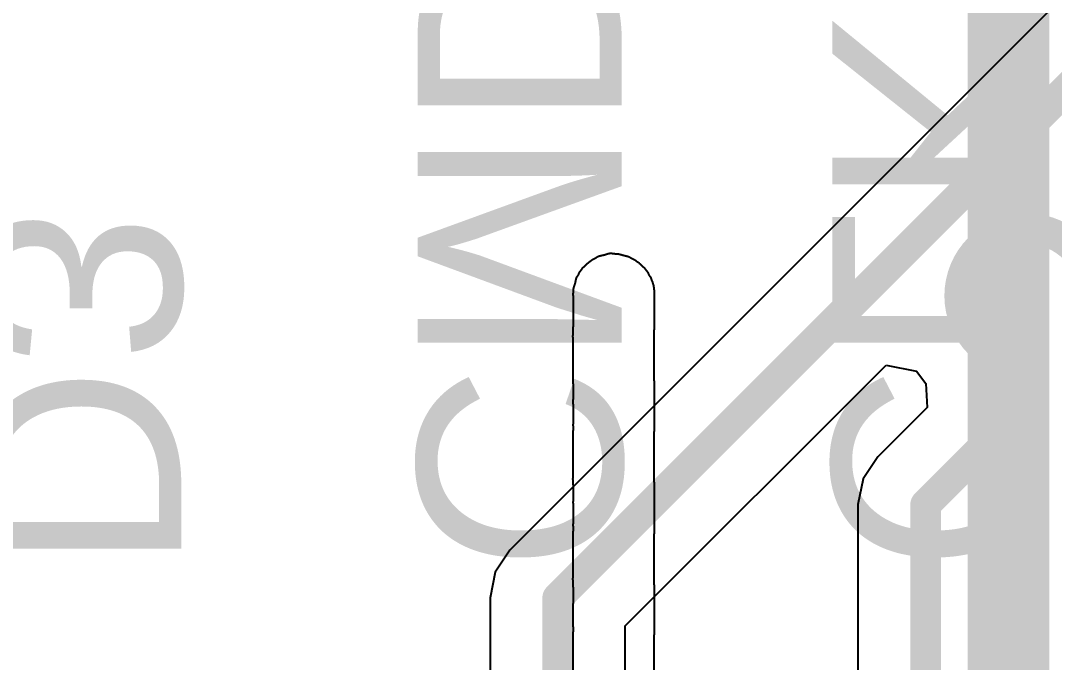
# Model space of a CAD drawing. Header units: millimetres. Extents: x 9.6 to 105, y 7.6 to 66.9.
# Drawn here: x 47.46 to 52.52, y 24.96 to 28.1 of the extents above; entities that cross this region are included whole.
import ezdxf

# ---------------------------------------------------------------- set-up
doc = ezdxf.new("R2010")
doc.units = ezdxf.units.MM
for name, color, linetype in [('BottomLayer', 5, 'Continuous'), ('BottomOverlay', 54, 'Continuous'), ('TopLayer', 1, 'Continuous'), ('TopOverlay', 2, 'Continuous')]:
    doc.layers.add(name, color=color, linetype=linetype)
doc.styles.add('Arial', font='arial.ttf', dxfattribs={"height": 0.2})

msp = doc.modelspace()

# ---------------------------------------------------------------- linework, layer by layer
at = {"layer": 'BottomLayer'}
for p, q in [((55.8166, 31.4694), (49.8545, 25.5073)), ((50.4202, 25.1357), (51.6981, 26.4137)), ((51.6981, 26.4137), (51.8476, 26.3836)), ((51.8476, 26.3836), (51.8932, 26.3242)), ((51.8932, 26.3242), (51.8992, 26.2058)), ((51.8992, 26.2058), (51.6579, 25.9645)), ((51.6579, 25.9645), (51.5861, 25.857)), ((51.5861, 25.857), (51.5608, 25.7302)), ((51.5608, 25.7302), (51.5608, 24.0727)), ((49.8545, 25.5073), (49.7827, 25.3998)), ((49.7827, 25.3998), (49.7574, 25.273)), ((49.7574, 25.273), (49.7574, 24.0727)), ((50.4202, 24.0727), (50.4202, 25.1357))]:
    msp.add_line(p, q, dxfattribs=at)
at = {"layer": 'BottomLayer', "const_width": 0.15}
for points in [[(50.0888, 25.273), (56.2864, 31.4706)], [(52.1555, 26.5209), (52.1865, 26.4898)], [(52.1335, 25.9715), (52.1865, 26.0245)], [(51.8922, 25.7302), (52.1335, 25.9715)], [(51.8922, 23.3895), (51.8922, 25.7302)], [(50.0888, 23.3895), (50.0888, 25.273)]]:
    msp.add_lwpolyline(points, dxfattribs=at)
for points in [[(52.1555, 26.9861, -0.414214), (52.6208, 26.9861)], [(52.1555, 26.5209, -0.41421), (52.1555, 26.9861)], [(52.1865, 26.4898, -0.41421), (52.1865, 26.0245)]]:
    msp.add_lwpolyline(points, format="xyb", dxfattribs=at)
at = {"layer": 'BottomLayer', "const_width": 0.075}
for points in [[(52.118, 26.9861, 1), (52.193, 26.9861, 1)], [(52.118, 26.9861, 1), (52.193, 26.9861, 1)], [(52.118, 26.5209, 1), (52.193, 26.5209, 1)], [(52.118, 26.5209, 1), (52.193, 26.5209, 1)], [(52.149, 26.4898, 1), (52.224, 26.4898, 1)], [(52.149, 26.4898, 1), (52.224, 26.4898, 1)], [(52.149, 26.0245, 1), (52.224, 26.0245, 1)], [(52.149, 26.0245, 1), (52.224, 26.0245, 1)], [(52.096, 25.9715, 1), (52.171, 25.9715, 1)], [(52.096, 25.9715, 1), (52.171, 25.9715, 1)], [(51.8547, 25.7302, 1), (51.9297, 25.7302, 1)], [(51.8547, 25.7302, 1), (51.9297, 25.7302, 1)], [(50.0513, 25.273, 1), (50.1263, 25.273, 1)], [(50.0513, 25.273, 1), (50.1263, 25.273, 1)]]:
    msp.add_lwpolyline(points, format="xyb", close=True, dxfattribs=at)
at = {"layer": 'TopLayer', "const_width": 0.4}
msp.add_lwpolyline([(52.2985, 21.9456), (52.2985, 31.525)], dxfattribs=at)
at = {"layer": 'TopOverlay'}
for p, q in [((50.3134, 26.952), (50.3134, 26.9536)), ((50.3134, 26.9536), (50.315, 26.9536)), ((50.315, 26.9536), (50.3166, 26.9536)), ((50.3166, 26.9536), (50.3182, 26.9536)), ((50.3182, 26.9536), (50.3198, 26.9536)), ((50.3198, 26.9536), (50.3198, 26.9552)), ((50.3198, 26.9552), (50.3214, 26.9552)), ((50.3214, 26.9552), (50.323, 26.9552)), ((50.323, 26.9552), (50.3246, 26.9552)), ((50.3246, 26.9552), (50.3246, 26.9568)), ((50.3246, 26.9568), (50.3262, 26.9568)), ((50.3262, 26.9568), (50.3278, 26.9568)), ((50.3278, 26.9568), (50.3294, 26.9568)), ((50.3294, 26.9568), (50.3294, 26.9584)), ((50.3294, 26.9584), (50.331, 26.9584)), ((50.331, 26.9584), (50.3326, 26.9584)), ((50.3326, 26.9584), (50.3342, 26.9584)), ((50.3342, 26.9584), (50.3342, 26.96)), ((50.3342, 26.96), (50.3358, 26.96)), ((50.3358, 26.96), (50.3374, 26.96)), ((50.3374, 26.96), (50.3389, 26.96)), ((50.3389, 26.96), (50.3405, 26.96)), ((50.3405, 26.96), (50.3421, 26.96)), ((50.3421, 26.96), (50.3421, 26.9616)), ((50.3421, 26.9616), (50.3437, 26.9616)), ((50.3437, 26.9616), (50.3453, 26.9616)), ((50.3453, 26.9616), (50.3469, 26.9616)), ((50.3469, 26.9616), (50.3485, 26.9616)), ((50.3485, 26.9616), (50.3501, 26.9616)), ((50.3501, 26.9616), (50.3517, 26.9616)), ((50.3517, 26.9616), (50.3533, 26.9616)), ((50.3533, 26.9616), (50.3549, 26.9616)), ((50.3549, 26.9616), (50.3565, 26.9616)), ((50.3565, 26.9616), (50.3565, 26.96)), ((50.3565, 26.96), (50.3581, 26.96)), ((50.3581, 26.96), (50.3597, 26.96)), ((50.3597, 26.96), (50.3613, 26.96)), ((50.3613, 26.96), (50.3629, 26.96)), ((50.3629, 26.96), (50.3645, 26.96)), ((50.3645, 26.96), (50.3661, 26.96)), ((50.3661, 26.96), (50.3677, 26.96)), ((50.3677, 26.96), (50.3693, 26.96)), ((50.3693, 26.96), (50.3693, 26.9584)), ((50.3693, 26.9584), (50.3709, 26.9584)), ((50.3709, 26.9584), (50.3725, 26.9584)), ((50.3725, 26.9584), (50.3741, 26.9584)), ((50.3741, 26.9584), (50.3757, 26.9584)), ((50.3757, 26.9584), (50.3773, 26.9584)), ((50.3773, 26.9584), (50.3788, 26.9584)), ((50.3788, 26.9584), (50.3804, 26.9584)), ((50.3804, 26.9584), (50.382, 26.9584)), ((50.382, 26.9584), (50.3836, 26.9584)), ((50.3836, 26.9584), (50.3852, 26.9584)), ((50.3852, 26.9584), (50.3868, 26.9584)), ((50.3868, 26.9584), (50.3884, 26.9584)), ((50.3884, 26.9584), (50.3884, 26.9568)), ((50.3884, 26.9568), (50.39, 26.9568)), ((50.39, 26.9568), (50.3916, 26.9568)), ((50.3916, 26.9568), (50.3932, 26.9568)), ((50.3932, 26.9568), (50.3948, 26.9568)), ((50.3948, 26.9568), (50.3948, 26.9552)), ((50.3948, 26.9552), (50.3964, 26.9552)), ((50.3964, 26.9552), (50.398, 26.9552)), ((50.398, 26.9552), (50.3996, 26.9552)), ((50.3996, 26.9552), (50.4012, 26.9552)), ((50.4012, 26.9552), (50.4012, 26.9536)), ((50.4012, 26.9536), (50.4028, 26.9536)), ((50.4028, 26.9536), (50.4044, 26.9536)), ((50.4044, 26.9536), (50.406, 26.9536)), ((50.406, 26.9536), (50.406, 26.952)), ((50.224, 26.9009), (50.224, 26.9025)), ((50.224, 26.9025), (50.2256, 26.9025)), ((50.2256, 26.9025), (50.2256, 26.9041)), ((50.2256, 26.9041), (50.2272, 26.9041)), ((50.2272, 26.9041), (50.2272, 26.9057)), ((50.2272, 26.9057), (50.2288, 26.9057)), ((50.2288, 26.9057), (50.2288, 26.9073)), ((50.2288, 26.9073), (50.2304, 26.9073)), ((50.2304, 26.9073), (50.2304, 26.9089)), ((50.2304, 26.9089), (50.232, 26.9089)), ((50.232, 26.9089), (50.232, 26.9105)), ((50.232, 26.9105), (50.2336, 26.9105)), ((50.2336, 26.9105), (50.2336, 26.9121)), ((50.2336, 26.9121), (50.2352, 26.9121)), ((50.2352, 26.9121), (50.2352, 26.9137)), ((50.2352, 26.9137), (50.2368, 26.9137)), ((50.2368, 26.9137), (50.2368, 26.9153)), ((50.2368, 26.9153), (50.2384, 26.9153)), ((50.2384, 26.9153), (50.24, 26.9153)), ((50.24, 26.9153), (50.24, 26.9169)), ((50.24, 26.9169), (50.2416, 26.9169)), ((50.2416, 26.9169), (50.2416, 26.9185)), ((50.2416, 26.9185), (50.2432, 26.9185)), ((50.2432, 26.9185), (50.2432, 26.9201)), ((50.2432, 26.9201), (50.2448, 26.9201)), ((50.2448, 26.9201), (50.2448, 26.9217)), ((50.2448, 26.9217), (50.2464, 26.9217)), ((50.2464, 26.9217), (50.248, 26.9217)), ((50.248, 26.9217), (50.248, 26.9233)), ((50.248, 26.9233), (50.2496, 26.9233)), ((50.2496, 26.9233), (50.2496, 26.9249)), ((50.2496, 26.9249), (50.2512, 26.9249)), ((50.2512, 26.9249), (50.2512, 26.9265)), ((50.2512, 26.9265), (50.2528, 26.9265)), ((50.2528, 26.9265), (50.2544, 26.9265)), ((50.2544, 26.9265), (50.2544, 26.9281)), ((50.2544, 26.9281), (50.256, 26.9281)), ((50.256, 26.9281), (50.256, 26.9297)), ((50.256, 26.9297), (50.2576, 26.9297)), ((50.2576, 26.9297), (50.2576, 26.9313)), ((50.2576, 26.9313), (50.2592, 26.9313)), ((50.2592, 26.9313), (50.2608, 26.9313)), ((50.2608, 26.9313), (50.2608, 26.9329)), ((50.2608, 26.9329), (50.2623, 26.9329)), ((50.2623, 26.9329), (50.2639, 26.9329)), ((50.2639, 26.9329), (50.2639, 26.9344)), ((50.2639, 26.9344), (50.2655, 26.9344)), ((50.2655, 26.9344), (50.2671, 26.9344)), ((50.2671, 26.9344), (50.2671, 26.936)), ((50.2671, 26.936), (50.2687, 26.936)), ((50.2687, 26.936), (50.2703, 26.936)), ((50.2703, 26.936), (50.2703, 26.9376)), ((50.2703, 26.9376), (50.2719, 26.9376)), ((50.2719, 26.9376), (50.2735, 26.9376)), ((50.2735, 26.9376), (50.2735, 26.9392)), ((50.2735, 26.9392), (50.2751, 26.9392)), ((50.2751, 26.9392), (50.2767, 26.9392)), ((50.2767, 26.9392), (50.2767, 26.9408)), ((50.2767, 26.9408), (50.2783, 26.9408)), ((50.2783, 26.9408), (50.2799, 26.9408)), ((50.2799, 26.9408), (50.2799, 26.9424)), ((50.2799, 26.9424), (50.2815, 26.9424)), ((50.2815, 26.9424), (50.2815, 26.944)), ((50.2815, 26.944), (50.2831, 26.944)), ((50.2831, 26.944), (50.2847, 26.944)), ((50.2847, 26.944), (50.2847, 26.9456)), ((50.2847, 26.9456), (50.2863, 26.9456)), ((50.2863, 26.9456), (50.2879, 26.9456)), ((50.2879, 26.9456), (50.2879, 26.9472)), ((50.2879, 26.9472), (50.2895, 26.9472)), ((50.2895, 26.9472), (50.2911, 26.9472)), ((50.2911, 26.9472), (50.2927, 26.9472)), ((50.2927, 26.9472), (50.2927, 26.9488)), ((50.2927, 26.9488), (50.2943, 26.9488)), ((50.2943, 26.9488), (50.2959, 26.9488)), ((50.2959, 26.9488), (50.2975, 26.9488)), ((50.2975, 26.9488), (50.2991, 26.9488)), ((50.2991, 26.9488), (50.2991, 26.9504)), ((50.2991, 26.9504), (50.3006, 26.9504)), ((50.3006, 26.9504), (50.3022, 26.9504)), ((50.3022, 26.9504), (50.3038, 26.9504)), ((50.3038, 26.9504), (50.3054, 26.9504)), ((50.3054, 26.9504), (50.3054, 26.952)), ((50.3054, 26.952), (50.307, 26.952)), ((50.307, 26.952), (50.3086, 26.952)), ((50.3086, 26.952), (50.3102, 26.952)), ((50.3102, 26.952), (50.3118, 26.952)), ((50.3118, 26.952), (50.3134, 26.952)), ((50.406, 26.952), (50.4076, 26.952)), ((50.4076, 26.952), (50.4092, 26.952)), ((50.4092, 26.952), (50.4108, 26.952)), ((50.4108, 26.952), (50.4124, 26.952)), ((50.4124, 26.952), (50.4124, 26.9504)), ((50.4124, 26.9504), (50.414, 26.9504)), ((50.414, 26.9504), (50.4156, 26.9504)), ((50.4156, 26.9504), (50.4171, 26.9504)), ((50.4171, 26.9504), (50.4187, 26.9504)), ((50.4187, 26.9504), (50.4203, 26.9504)), ((50.4203, 26.9504), (50.4203, 26.9488)), ((50.4203, 26.9488), (50.4219, 26.9488)), ((50.4219, 26.9488), (50.4235, 26.9488)), ((50.4235, 26.9488), (50.4251, 26.9488)), ((50.4251, 26.9488), (50.4267, 26.9488)), ((50.4267, 26.9488), (50.4267, 26.9472)), ((50.4267, 26.9472), (50.4283, 26.9472)), ((50.4283, 26.9472), (50.4299, 26.9472)), ((50.4299, 26.9472), (50.4315, 26.9472)), ((50.4315, 26.9472), (50.4331, 26.9472)), ((50.4331, 26.9472), (50.4331, 26.9456)), ((50.4331, 26.9456), (50.4347, 26.9456)), ((50.4347, 26.9456), (50.4363, 26.9456)), ((50.4363, 26.9456), (50.4379, 26.9456)), ((50.4379, 26.9456), (50.4379, 26.944)), ((50.4379, 26.944), (50.4395, 26.944)), ((50.4395, 26.944), (50.4411, 26.944)), ((50.4411, 26.944), (50.4411, 26.9424)), ((50.4411, 26.9424), (50.4427, 26.9424)), ((50.4427, 26.9424), (50.4443, 26.9424)), ((50.4443, 26.9424), (50.4443, 26.9408)), ((50.4443, 26.9408), (50.4459, 26.9408)), ((50.4459, 26.9408), (50.4459, 26.9392)), ((50.4459, 26.9392), (50.4475, 26.9392)), ((50.4475, 26.9392), (50.4491, 26.9392)), ((50.4491, 26.9392), (50.4491, 26.9376)), ((50.4491, 26.9376), (50.4507, 26.9376)), ((50.4507, 26.9376), (50.4523, 26.9376)), ((50.4523, 26.9376), (50.4523, 26.936)), ((50.4523, 26.936), (50.4539, 26.936)), ((50.4539, 26.936), (50.4554, 26.936)), ((50.4554, 26.936), (50.4554, 26.9344)), ((50.4554, 26.9344), (50.457, 26.9344)), ((50.457, 26.9344), (50.4586, 26.9344)), ((50.4586, 26.9344), (50.4586, 26.9329)), ((50.4586, 26.9329), (50.4602, 26.9329)), ((50.4602, 26.9329), (50.4618, 26.9329)), ((50.4618, 26.9329), (50.4618, 26.9313)), ((50.4618, 26.9313), (50.4634, 26.9313)), ((50.4634, 26.9313), (50.465, 26.9313)), ((50.465, 26.9313), (50.465, 26.9297)), ((50.465, 26.9297), (50.4666, 26.9297)), ((50.4666, 26.9297), (50.4682, 26.9297)), ((50.4682, 26.9297), (50.4682, 26.9281)), ((50.4682, 26.9281), (50.4698, 26.9281)), ((50.4698, 26.9281), (50.4698, 26.9265)), ((50.4698, 26.9265), (50.4714, 26.9265)), ((50.4714, 26.9265), (50.4714, 26.9249)), ((50.4714, 26.9249), (50.473, 26.9249)), ((50.473, 26.9249), (50.473, 26.9233)), ((50.473, 26.9233), (50.4746, 26.9233)), ((50.4746, 26.9233), (50.4762, 26.9233)), ((50.4762, 26.9233), (50.4762, 26.9217)), ((50.4762, 26.9217), (50.4778, 26.9217)), ((50.4778, 26.9217), (50.4778, 26.9201)), ((50.4778, 26.9201), (50.4794, 26.9201)), ((50.4794, 26.9201), (50.481, 26.9201)), ((50.481, 26.9201), (50.481, 26.9185)), ((50.481, 26.9185), (50.4826, 26.9185)), ((50.4826, 26.9185), (50.4842, 26.9185)), ((50.4842, 26.9185), (50.4842, 26.9169)), ((50.4842, 26.9169), (50.4858, 26.9169)), ((50.4858, 26.9169), (50.4858, 26.9153)), ((50.4858, 26.9153), (50.4874, 26.9153)), ((50.4874, 26.9153), (50.4874, 26.9137)), ((50.4874, 26.9137), (50.489, 26.9137)), ((50.489, 26.9137), (50.4906, 26.9137)), ((50.4906, 26.9137), (50.4906, 26.9121)), ((50.4906, 26.9121), (50.4922, 26.9121)), ((50.4922, 26.9121), (50.4922, 26.9105)), ((50.4922, 26.9105), (50.4937, 26.9105)), ((50.4937, 26.9105), (50.4937, 26.9089)), ((50.4937, 26.9089), (50.4953, 26.9089)), ((50.4953, 26.9089), (50.4953, 26.9073)), ((50.4953, 26.9073), (50.4969, 26.9073)), ((50.4969, 26.9073), (50.4969, 26.9057)), ((50.4969, 26.9057), (50.4985, 26.9057)), ((50.4985, 26.9057), (50.4985, 26.9041)), ((50.4985, 26.9041), (50.5001, 26.9041)), ((50.5001, 26.9041), (50.5001, 26.9025)), ((50.5001, 26.9025), (50.5017, 26.9025)), ((50.5017, 26.9025), (50.5017, 26.9009)), ((50.1873, 26.8499), (50.1873, 26.8531)), ((50.1873, 26.8531), (50.1889, 26.8531)), ((50.1889, 26.8531), (50.1889, 26.8547)), ((50.1889, 26.8547), (50.1905, 26.8547)), ((50.1905, 26.8547), (50.1905, 26.8578)), ((50.1905, 26.8578), (50.1921, 26.8578)), ((50.1921, 26.8578), (50.1921, 26.8626)), ((50.1921, 26.8626), (50.1937, 26.8626)), ((50.1937, 26.8626), (50.1937, 26.8658)), ((50.1937, 26.8658), (50.1953, 26.8658)), ((50.1953, 26.8658), (50.1953, 26.869)), ((50.1953, 26.869), (50.1969, 26.869)), ((50.1969, 26.869), (50.1969, 26.8722)), ((50.1969, 26.8722), (50.1985, 26.8722)), ((50.1985, 26.8722), (50.1985, 26.8738)), ((50.1985, 26.8738), (50.2001, 26.8738)), ((50.2001, 26.8738), (50.2001, 26.8754)), ((50.2001, 26.8754), (50.2017, 26.8754)), ((50.2017, 26.8754), (50.2017, 26.877)), ((50.2017, 26.877), (50.2033, 26.877)), ((50.2033, 26.877), (50.2033, 26.8802)), ((50.2033, 26.8802), (50.2049, 26.8802)), ((50.2049, 26.8802), (50.2049, 26.8818)), ((50.2049, 26.8818), (50.2065, 26.8818)), ((50.2065, 26.8818), (50.2065, 26.8834)), ((50.2065, 26.8834), (50.2081, 26.8834)), ((50.2081, 26.8834), (50.2081, 26.8866)), ((50.2081, 26.8866), (50.2097, 26.8866)), ((50.2097, 26.8866), (50.2097, 26.8882)), ((50.2097, 26.8882), (50.2113, 26.8882)), ((50.2113, 26.8882), (50.2113, 26.8898)), ((50.2113, 26.8898), (50.2129, 26.8898)), ((50.2129, 26.8898), (50.2129, 26.8914)), ((50.2129, 26.8914), (50.2145, 26.8914)), ((50.2145, 26.8914), (50.2145, 26.893)), ((50.2145, 26.893), (50.2161, 26.893)), ((50.2161, 26.893), (50.2161, 26.8946)), ((50.2161, 26.8946), (50.2177, 26.8946)), ((50.2177, 26.8946), (50.2177, 26.8961)), ((50.2177, 26.8961), (50.2193, 26.8961)), ((50.2193, 26.8961), (50.2193, 26.8977)), ((50.2193, 26.8977), (50.2209, 26.8977)), ((50.2209, 26.8977), (50.2209, 26.8993)), ((50.2209, 26.8993), (50.2224, 26.8993)), ((50.2224, 26.8993), (50.2224, 26.9009)), ((50.2224, 26.9009), (50.224, 26.9009)), ((50.5017, 26.9009), (50.5033, 26.9009)), ((50.5033, 26.9009), (50.5033, 26.8993)), ((50.5033, 26.8993), (50.5049, 26.8993)), ((50.5049, 26.8993), (50.5049, 26.8977)), ((50.5049, 26.8977), (50.5065, 26.8977)), ((50.5065, 26.8977), (50.5065, 26.8961)), ((50.5065, 26.8961), (50.5081, 26.8961)), ((50.5081, 26.8961), (50.5081, 26.8946)), ((50.5081, 26.8946), (50.5097, 26.8946)), ((50.5097, 26.8946), (50.5097, 26.893)), ((50.5097, 26.893), (50.5113, 26.893)), ((50.5113, 26.893), (50.5113, 26.8914)), ((50.5113, 26.8914), (50.5129, 26.8914)), ((50.5129, 26.8914), (50.5129, 26.8898)), ((50.5129, 26.8898), (50.5145, 26.8898)), ((50.5145, 26.8898), (50.5145, 26.8866)), ((50.5145, 26.8866), (50.5161, 26.8866)), ((50.5161, 26.8866), (50.5161, 26.885)), ((50.5161, 26.885), (50.5177, 26.885)), ((50.5177, 26.885), (50.5177, 26.8834)), ((50.5177, 26.8834), (50.5193, 26.8834)), ((50.5193, 26.8834), (50.5193, 26.8802)), ((50.5193, 26.8802), (50.5209, 26.8802)), ((50.5209, 26.8802), (50.5209, 26.8786)), ((50.5209, 26.8786), (50.5225, 26.8786)), ((50.5225, 26.8786), (50.5225, 26.877)), ((50.5225, 26.877), (50.5241, 26.877)), ((50.5241, 26.877), (50.5241, 26.8754)), ((50.5241, 26.8754), (50.5257, 26.8754)), ((50.5257, 26.8754), (50.5257, 26.8722)), ((50.5257, 26.8722), (50.5273, 26.8722)), ((50.5273, 26.8722), (50.5273, 26.8706)), ((50.5273, 26.8706), (50.5289, 26.8706)), ((50.5289, 26.8706), (50.5289, 26.869)), ((50.5289, 26.869), (50.5305, 26.869)), ((50.5305, 26.869), (50.5305, 26.8658)), ((50.5305, 26.8658), (50.532, 26.8658)), ((50.532, 26.8658), (50.532, 26.861)), ((50.532, 26.861), (50.5336, 26.861)), ((50.5336, 26.861), (50.5336, 26.8578)), ((50.5336, 26.8578), (50.5352, 26.8578)), ((50.5352, 26.8578), (50.5352, 26.8547)), ((50.5352, 26.8547), (50.5368, 26.8547)), ((50.5368, 26.8547), (50.5368, 26.8515)), ((50.5368, 26.8515), (50.5384, 26.8515)), ((50.5384, 26.8515), (50.5384, 26.8499)), ((50.1714, 26.8004), (50.1714, 26.8052)), ((50.1714, 26.8052), (50.173, 26.8052)), ((50.173, 26.8052), (50.173, 26.81)), ((50.173, 26.81), (50.1746, 26.81)), ((50.1746, 26.81), (50.1746, 26.8148)), ((50.1746, 26.8148), (50.1762, 26.8148)), ((50.1762, 26.8148), (50.1762, 26.8227)), ((50.1762, 26.8227), (50.1778, 26.8227)), ((50.1778, 26.8227), (50.1778, 26.8323)), ((50.1778, 26.8323), (50.1794, 26.8323)), ((50.1794, 26.8323), (50.1794, 26.8387)), ((50.1794, 26.8387), (50.181, 26.8387)), ((50.181, 26.8387), (50.181, 26.8435)), ((50.181, 26.8435), (50.1826, 26.8435)), ((50.1826, 26.8435), (50.1826, 26.8467)), ((50.1826, 26.8467), (50.1841, 26.8467)), ((50.1841, 26.8467), (50.1841, 26.8483)), ((50.1841, 26.8483), (50.1857, 26.8483)), ((50.1857, 26.8483), (50.1857, 26.8499)), ((50.1857, 26.8499), (50.1873, 26.8499)), ((50.5384, 26.8499), (50.54, 26.8499)), ((50.54, 26.8499), (50.54, 26.8483)), ((50.54, 26.8483), (50.5416, 26.8483)), ((50.5416, 26.8483), (50.5416, 26.8467)), ((50.5416, 26.8467), (50.5432, 26.8467)), ((50.5432, 26.8467), (50.5432, 26.8435)), ((50.5432, 26.8435), (50.5448, 26.8435)), ((50.5448, 26.8435), (50.5448, 26.8387)), ((50.5448, 26.8387), (50.5464, 26.8387)), ((50.5464, 26.8387), (50.5464, 26.8339)), ((50.5464, 26.8339), (50.548, 26.8339)), ((50.548, 26.8339), (50.548, 26.8291)), ((50.548, 26.8291), (50.5496, 26.8291)), ((50.5496, 26.8291), (50.5496, 26.8243)), ((50.5496, 26.8243), (50.5512, 26.8243)), ((50.5512, 26.8243), (50.5512, 26.8211)), ((50.5512, 26.8211), (50.5528, 26.8211)), ((50.5528, 26.8211), (50.5528, 26.818)), ((50.5528, 26.818), (50.5544, 26.818)), ((50.5544, 26.818), (50.5544, 26.8148)), ((50.5544, 26.8148), (50.556, 26.8148)), ((50.556, 26.8148), (50.556, 26.81)), ((50.556, 26.81), (50.5576, 26.81)), ((50.5576, 26.81), (50.5576, 26.8052)), ((50.5576, 26.8052), (50.5592, 26.8052)), ((50.5592, 26.8052), (50.5592, 26.7956)), ((50.165, 26.7541), (50.165, 26.7669)), ((50.165, 26.7669), (50.1666, 26.7669)), ((50.1666, 26.7541), (50.165, 26.7541)), ((50.1666, 26.7669), (50.1666, 26.7892)), ((50.1666, 26.7892), (50.1682, 26.7892)), ((50.1666, 26.6009), (50.1666, 26.7541)), ((50.1682, 26.7892), (50.1682, 26.7956)), ((50.1682, 26.7956), (50.1698, 26.7956)), ((50.1698, 26.7956), (50.1698, 26.8004)), ((50.1698, 26.8004), (50.1714, 26.8004)), ((50.5592, 26.7956), (50.5608, 26.7956)), ((50.5608, 26.7956), (50.5608, 26.7828)), ((50.5608, 26.7828), (50.5624, 26.7828)), ((50.5624, 26.7828), (50.5624, 26.5866)), ((50.165, 26.5594), (50.165, 26.6009)), ((50.165, 26.6009), (50.1666, 26.6009)), ((50.1634, 26.5514), (50.1634, 26.5594)), ((50.1634, 26.5594), (50.165, 26.5594)), ((50.165, 26.5514), (50.1634, 26.5514)), ((50.165, 26.3216), (50.165, 26.5514)), ((50.5624, 26.5866), (50.5608, 26.5866)), ((50.5608, 26.5866), (50.5608, 26.336)), ((50.1666, 26.3216), (50.165, 26.3216)), ((50.1666, 26.245), (50.1666, 26.3216)), ((50.5608, 26.336), (50.5624, 26.336)), ((50.5624, 26.336), (50.5624, 26.0886)), ((50.165, 26.2227), (50.165, 26.245)), ((50.165, 26.245), (50.1666, 26.245)), ((50.1666, 26.2227), (50.165, 26.2227)), ((50.1666, 26.1238), (50.1666, 26.2227)), ((50.165, 26.1158), (50.165, 26.1238)), ((50.165, 26.1238), (50.1666, 26.1238)), ((50.1666, 26.1158), (50.165, 26.1158)), ((50.165, 25.8588), (50.165, 26.0934)), ((50.165, 26.0934), (50.1666, 26.0934)), ((50.1666, 26.0934), (50.1666, 26.1158)), ((50.5624, 26.0886), (50.5608, 26.0886)), ((50.5608, 26.0886), (50.5608, 25.8397)), ((50.1634, 25.8525), (50.1634, 25.8588)), ((50.1634, 25.8588), (50.165, 25.8588)), ((50.165, 25.8525), (50.1634, 25.8525)), ((50.165, 25.8269), (50.165, 25.8525)), ((50.5608, 25.8397), (50.5624, 25.8397)), ((50.5624, 25.8397), (50.5624, 25.5875)), ((50.1666, 25.8269), (50.165, 25.8269)), ((50.1666, 25.7455), (50.1666, 25.8269)), ((50.165, 25.7376), (50.165, 25.7455)), ((50.165, 25.7455), (50.1666, 25.7455)), ((50.1666, 25.7376), (50.165, 25.7376)), ((50.1666, 25.6354), (50.1666, 25.7376)), ((50.165, 25.6242), (50.165, 25.6354)), ((50.165, 25.6354), (50.1666, 25.6354)), ((50.1666, 25.6242), (50.165, 25.6242)), ((50.165, 25.3689), (50.165, 25.6003)), ((50.165, 25.6003), (50.1666, 25.6003)), ((50.1666, 25.6003), (50.1666, 25.6242)), ((50.5624, 25.5875), (50.5608, 25.5875)), ((50.5608, 25.5875), (50.5608, 25.337)), ((50.1634, 25.3609), (50.1634, 25.3689)), ((50.1634, 25.3689), (50.165, 25.3689)), ((50.165, 25.3609), (50.1634, 25.3609)), ((50.165, 25.3258), (50.165, 25.3609)), ((50.5608, 25.337), (50.5624, 25.337)), ((50.5624, 25.337), (50.5624, 25.0912)), ((50.1666, 25.3258), (50.165, 25.3258)), ((50.1666, 25.246), (50.1666, 25.3258)), ((50.165, 25.1311), (50.165, 25.246)), ((50.165, 25.246), (50.1666, 25.246)), ((50.1666, 25.1311), (50.165, 25.1311)), ((50.1666, 25.1072), (50.1666, 25.1311)), ((50.165, 24.8247), (50.165, 25.1072)), ((50.165, 25.1072), (50.1666, 25.1072)), ((50.5624, 25.0912), (50.5608, 25.0912)), ((50.5608, 25.0912), (50.5608, 24.8375))]:
    msp.add_line(p, q, dxfattribs=at)

# ---------------------------------------------------------------- texts
at = {"layer": 'BottomOverlay', "style": 'Arial', "text_generation_flag": 2}
for s, p in [('CMD', (49.403, 25.4)), ('CLK', (51.435, 25.4)), ('D3', (47.244, 25.4))]:
    msp.add_text(s, height=1, rotation=270, dxfattribs=at).set_placement(p)

doc.saveas('drawing.dxf')
